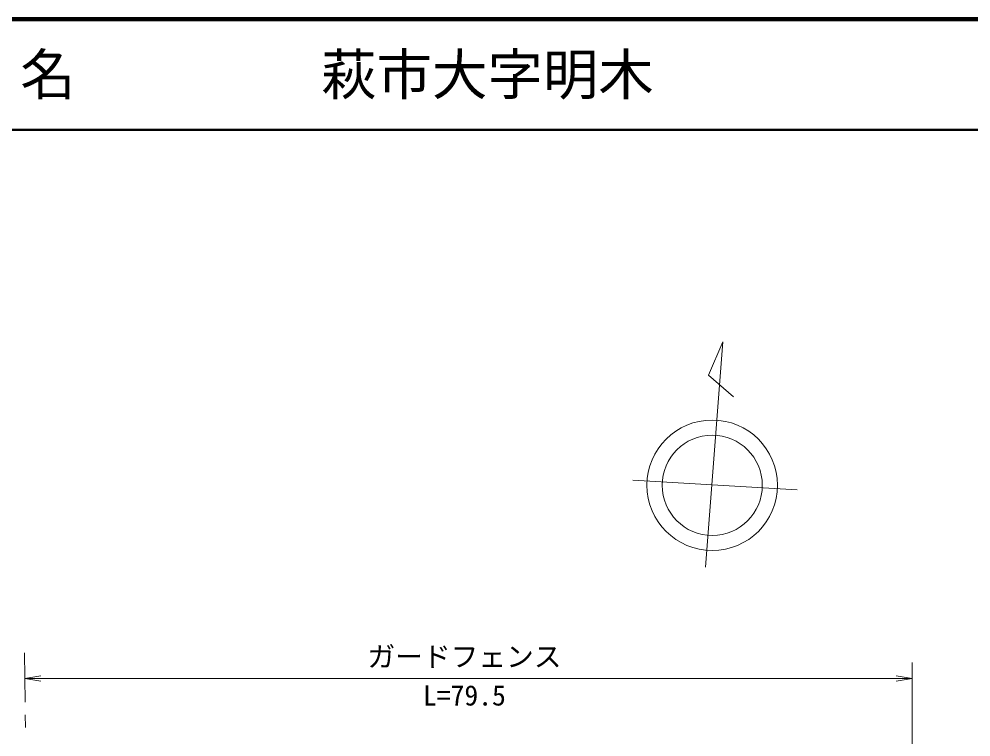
# Model space of a CAD drawing. Units: millimetres, scale not verified. Extents: x 40000 to 680000, y 20000 to 380000.
# Drawn here: x 377763 to 463646, y 315232 to 380000 of the extents above; entities that cross this region are included whole.
import ezdxf
from ezdxf.enums import TextEntityAlignment as Align

# ---------------------------------------------------------------- set-up
doc = ezdxf.new("R2010")
doc.units = ezdxf.units.MM
doc.header["$LTSCALE"] = 1000
for name, color, linetype, lineweight in [('M-BMK-SRVR', 3, 'Continuous', 13), ('M-STR-STR3', 7, 'Continuous', 13), ('M-TTL', 7, 'Continuous', 13), ('M-TTL-LINE', 7, 'Continuous', 50), ('M-TTL-TXT', 7, 'Continuous', 13)]:
    doc.layers.add(name, color=color, linetype=linetype, lineweight=lineweight)
doc.styles.add('ＭＳ ゴシック', font='')
doc.styles.get('ＭＳ ゴシック').set_extended_font_data('MS Gothic')

# ---------------------------------------------------------------- blocks, each defined once
blk = doc.blocks.new('open_arrow')
at = {"color": 0, "linetype": 'Continuous', "lineweight": -2}
blk.add_lwpolyline([(7.5, 1.25), (0, 0), (7.5, -1.25)], dxfattribs=at)

msp = doc.modelspace()

# ---------------------------------------------------------------- linework, layer by layer
at = {"layer": 'M-BMK-SRVR'}
for p, q in [((439710, 330545), (441264, 350888)), ((441264, 350888), (439970, 347861)), ((439970, 347861), (442210, 345926)), ((433136, 338403), (447953, 337521)), ((378242, 322833), (378312, 318384)), ((378330, 317213), (378348, 316089))]:
    msp.add_line(p, q, dxfattribs=at)
for radius in [5885, 4520]:
    msp.add_circle((440301, 337936), radius, dxfattribs=at)
at = {"layer": 'M-STR-STR3'}
for p, q in [((458343, 310990), (458343, 321960)), ((378279, 320516), (458343, 320516))]:
    msp.add_line(p, q, dxfattribs=at)
at = {"layer": 'M-TTL', "color": 2, "lineweight": 140}
msp.add_line((680000, 380000), (40000, 380000), dxfattribs=at)
at = {"layer": 'M-TTL-LINE'}
msp.add_line((40000, 370000), (680000, 370000), dxfattribs=at)

# ---------------------------------------------------------------- block references
at = {"layer": 'M-STR-STR3', "xscale": 193, "yscale": 193}
msp.add_blockref('open_arrow', (378279, 320516), dxfattribs=at)
at = {"layer": 'M-STR-STR3', "xscale": 193, "yscale": 193, "rotation": 180}
msp.add_blockref('open_arrow', (458343, 320516), dxfattribs=at)

# ---------------------------------------------------------------- texts
at = {"layer": 'M-STR-STR3', "style": 'ＭＳ ゴシック'}
for s, p in [('ガードフェンス', (409202, 321016)), ('L=79.5', (414202, 317516))]:
    msp.add_text(s, height=1833, dxfattribs=at).set_placement(p, align=Align.BOTTOM_LEFT)
at = {"layer": 'M-TTL-TXT', "style": 'ＭＳ ゴシック'}
for s, p in [('地 名', (370380, 375000)), ('萩市大字明木', (405024, 375000))]:
    msp.add_text(s, height=3666, dxfattribs=at).set_placement(p, align=Align.MIDDLE_LEFT)

doc.saveas('drawing.dxf')
